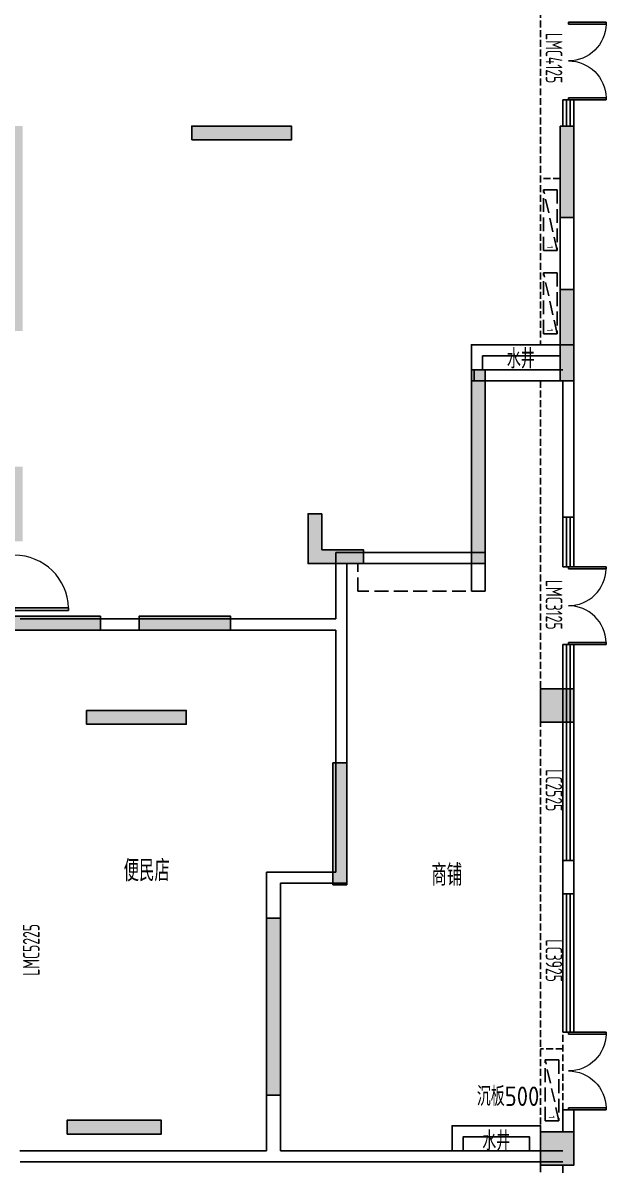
# Model space of a CAD drawing. Header units: millimetres. Extents: x 36720183 to 38160956, y 58934012 to 60388477.
# Drawn here: x 37662409 to 37672941, y 59353506 to 59374129 of the extents above; entities that cross this region are included whole.
import ezdxf

# ---------------------------------------------------------------- set-up
doc = ezdxf.new("R2010")
doc.units = ezdxf.units.MM
doc.header["$LTSCALE"] = 1000
doc.header["$MEASUREMENT"] = 0
doc.linetypes.add('DASH', pattern=[0.35, 0.25, -0.1])
for name, color, linetype in [('C_Wall', 6, 'Continuous'), ('COLUMN', 9, 'Continuous'), ('CURTWALL', 4, 'Continuous'), ('DIM_LEAD', 3, 'Continuous'), ('PUB_HATCH', 8, 'Continuous'), ('PUB_TEXT', 7, 'Continuous'), ('TEXT', 1, 'Continuous'), ('WALL', 4, 'Continuous'), ('WINDOW', 2, 'Continuous'), ('WINDOW_TEXT', 3, 'Continuous'), ('空调', 115, 'Continuous'), ('空调机位', 7, 'Continuous'), ('首层轮廓', 6, 'Continuous')]:
    doc.layers.add(name, color=color, linetype=linetype)
doc.styles.get("Standard").update_dxf_attribs({"font": 'gbenor.shx', "bigfont": 'gbcbig.shx'})

# ---------------------------------------------------------------- blocks, each defined once
blk = doc.blocks.new('_FZH')
blk.add_lwpolyline([(-0.499999999992724, -0.4999999999854481), (0.499999999992724, -0.4999999999854481), (0.499999999992724, 0.5000000000145519), (-0.499999999992724, 0.5000000000145519)], close=True)
at = {"layer": 'PUB_HATCH'}
blk.add_solid([(-0.499999999992724, -0.4999999999854481), (0.499999999992724, -0.4999999999854481), (-0.499999999992724, 0.5000000000145519), (0.499999999992724, 0.5000000000145519)], dxfattribs=at)
blk = doc.blocks.new('$DorLib2D$00000001')
for p, q in [((0.45, 0.9750000000000001), (0.5000000000000002, 0.9750000000000001)), ((0.45, 0), (0.45, 0.9750000000000001)), ((0.5, 0), (0.5, 0.9750000000000001)), ((0.5, 0), (0.45, 0))]:
    blk.add_line(p, q)
at = {"lineweight": 13}
blk.add_arc((0.475, 0), 0.975, 91.4692835813538, 180, dxfattribs=at)
blk = doc.blocks.new('ktjw')
at = {"layer": '空调机位', "linetype": 'DASH'}
blk.add_lwpolyline([(37896228.12545133, 59430172.18434024), (37896228.12545127, 59429922.1843404), (37895128.12545129, 59429922.18434039), (37895128.12545139, 59430172.18434046)], close=True, dxfattribs=at)
blk.add_lwpolyline([(37896228.12545133, 59430172.18434024), (37895128.12545127, 59429922.18434042)], dxfattribs=at)
at = {"layer": 'PUB_TEXT', "color": 0}
blk.add_text('1', height=105, dxfattribs=at).set_placement((37896133.5, 59429987.49999999))
blk = doc.blocks.new('$DorLib2D$00000002')
for p, q in [((-0.5, -5.684341886080802e-17), (-0.5000000000000007, 0.4875)), ((-0.4750000000000007, 0.4875), (-0.5000000000000007, 0.4875)), ((-0.475, -2.842170943040401e-17), (-0.4750000000000007, 0.4875)), ((0.475, -2.842170943040401e-17), (0.4750000000000007, 0.4875)), ((0.4750000000000007, 0.4875), (0.5000000000000007, 0.4875)), ((0.5, -5.684341886080802e-17), (0.5000000000000007, 0.4875)), ((-0.5, -5.684341886080802e-17), (-0.475, -2.842170943040401e-17)), ((0.5, -5.684341886080802e-17), (0.475, -2.842170943040401e-17))]:
    blk.add_line(p, q)
at = {"lineweight": 13}
for centre, start, end in [((-0.4875, -4.263256414560601e-17), 0, 88.53071641864632), ((0.4875, -4.263256414560601e-17), 91.4692835813537, 180)]:
    blk.add_arc(centre, 0.4875, start, end, dxfattribs=at)
blk = doc.blocks.new('D7D8scpm')
at = {"layer": 'C_Wall'}
h = blk.add_hatch(color=6, dxfattribs=at)
h.dxf.hatch_style = 1
h.paths.add_polyline_path([(468881.432535693, -170494.7938188463), (468881.432535693, -170294.7938188463), (469131.432535693, -170294.7938188463), (469131.432535693, -171944.7938188463), (468881.432535693, -171944.7938188463)])
h.paths.add_polyline_path([(469131.432535693, -174894.7938188538), (468881.432535693, -174894.7938188538), (468881.432535693, -174694.7938188463), (468881.432535693, -173244.7938188538), (469131.432535693, -173244.7938188538)])
h.paths.add_polyline_path([(467531.432535693, -178194.7938188463), (467281.4325356781, -178194.7938188463), (467281.4325356781, -174694.7938188463), (467531.4325356781, -174694.7938188463)])
h.paths.add_polyline_path([(464331.4325356781, -178194.7938188463), (464331.4325356781, -177294.793819271), (464581.432535693, -177294.7938188463), (464581.432535693, -177944.7938188612), (465331.4325351715, -177944.7938188463), (465331.4325351715, -178194.7938227728)])
h.paths.add_polyline_path([(464781.4326984733, -181994.7939734086), (464781.4327003509, -181794.7939601913), (465031.4327022433, -181794.7939774394), (465031.4326625466, -183994.7813482061), (464781.4326612502, -183994.7813444287)])
h.paths.add_polyline_path([(463831.4325871021, -187794.7938264161), (463581.4327234477, -187794.7938226387), (463581.432649374, -184594.7939507589), (463831.432649374, -184594.7939545214)])
h.paths.add_polyline_path([(459980.9301808625, -188494.7813088521), (459980.9301846176, -188244.7813083678), (461681.3975499272, -188244.7813481688), (461681.3975367397, -188494.7938295677), (461531.3975367397, -188494.7938258052), (461531.3975461572, -188494.7813445032)])
h.paths.add_polyline_path([(452181.3975334764, -188494.7813088521), (452181.3975372314, -188244.7813083678), (453881.8649025559, -188244.7813481688), (453881.8648893684, -188494.7938295677), (453731.8648893684, -188494.7938258052), (453731.8648987859, -188494.7813445032)])
h.paths.add_polyline_path([(450281.3974111676, -187794.7938245162), (450031.3975474685, -187794.7938245386), (450031.3975474983, -187694.7938246056), (450031.3975473642, -184594.7938245758), (450281.3975473642, -184594.7938245758)])
h.paths.add_polyline_path([(449081.4325473309, -183994.7813481912), (448831.4325460345, -183994.7813482061), (448831.4325472265, -181794.7938248888), (449081.4325472265, -181794.7938245907), (449081.4325472414, -181994.793824628)])
h.paths.add_polyline_path([(447631.4325358123, -179394.793824479), (447631.4325358123, -179144.7938222513), (447831.4325357974, -179144.7938222513), (449281.4325358123, -179144.7938222364), (449281.4325358123, -179394.793824479)])
h.paths.add_polyline_path([(452331.4325357527, -179144.7938244417), (452331.4325357527, -179394.7938266844), (450681.4325357527, -179394.7938266844), (450681.4325357378, -179144.7938244566), (450881.4325357378, -179144.7938244492)])
h.paths.add_polyline_path([(451731.4325471818, -181094.7938245609), (451731.4325471818, -180844.7938244939), (453531.4325471669, -180844.7938244939), (453531.4325471818, -181094.7938245013)])
h.paths.add_polyline_path([(460581.432535693, -179144.7938223928), (460581.432535693, -179394.793824628), (458931.432535693, -179394.793824628), (458931.4325356781, -179144.7938224003), (459131.4325356781, -179144.7938224003)])
h.paths.add_polyline_path([(462931.432535693, -179144.7938245907), (462931.432535693, -179394.7938268334), (461281.432535693, -179394.7938268334), (461281.432535693, -179144.7938246056), (461481.4325356781, -179144.7938246056)])
h.paths.add_polyline_path([(462131.4325470477, -180844.7938246354), (462131.4325470328, -181094.7938247025), (460331.4325470328, -181094.7938245907), (460331.4325470477, -180844.7938245833)])
h.paths.add_polyline_path([(458931.432535708, -176444.7938308716), (459181.432535693, -176444.7938308716), (459181.432535395, -177794.7938308343), (458679.0156917423, -177794.7938308716), (458679.0156917274, -177544.7938308716), (458931.432535693, -177544.7938308716)])
h.paths.add_polyline_path([(458931.4325412214, -171194.8063117862), (456931.432536602, -171194.8063117862), (456931.432536602, -171944.7938197702), (456731.4325382262, -171944.7938197702), (456731.1269618273, -170994.7938198149), (458931.4325412065, -170994.7938198149), (458931.4325346798, -170294.7938179225), (459181.4325346798, -170294.7938198522), (459181.4325412065, -173994.7938198596), (458931.4325412065, -173994.7938198596)])
h.paths.add_polyline_path([(462231.432535693, -170544.7938188463), (462231.432535693, -170294.7938188463), (463831.432535693, -170294.7938188314), (464031.432535693, -170294.7938188314), (464031.432535693, -170544.7938188389)])
h.paths.add_polyline_path([(454731.1269618273, -171194.8063117415), (454281.1269618124, -171194.8063117415), (454281.1269618273, -170994.8063117713), (454931.1269618124, -170994.8063117787), (454931.1269617975, -172644.8063117489), (454731.1269618124, -172644.8063117489)])
h.paths.add_polyline_path([(448931.4325353652, -169894.7938222587), (448931.4325353652, -170144.7938222587), (447631.4325354397, -170144.793821916), (447631.4325353652, -169444.7938222587), (447881.4325353652, -169444.7938222587), (447881.4325353652, -169894.7938222587)])
h.paths.add_polyline_path([(444381.4325357974, -168444.7938222885), (444631.4325357974, -168444.7938222364), (444631.4325357825, -170144.7938289568), (444381.4325357825, -170144.7938289568)])
h.paths.add_polyline_path([(440881.4325358272, -170094.7938222811), (440631.4325357974, -170094.7938222811), (440631.4325357974, -168444.7938222811), (440881.4325358272, -168444.7938222662), (440881.4325358272, -168644.7938222885)])
h.paths.add_polyline_path([(440881.4325353652, -174344.7938223854), (440881.4325353503, -174544.7938223183), (440631.4325353652, -174544.7938223854), (440631.4325353652, -172744.7938223854), (440881.4325353652, -172744.7938223854)])
h.paths.add_polyline_path([(442481.4325357974, -177194.7938222364), (442481.432535857, -177394.7938222364), (442231.4325357974, -177394.7938222364), (442231.4325362891, -174344.793825753), (442481.4325362891, -174344.793825753)])
h.paths.add_polyline_path([(447631.4325357974, -177444.7938222289), (447451.0316562355, -177444.7938222364), (447451.0316562355, -177194.7938222364), (447631.4325357974, -177194.7938222364), (447631.4325357974, -176594.7938222364), (447881.4325357974, -176594.7938222364), (447881.4325357974, -177794.7938222364), (447631.4325358123, -177794.7938222364)])
h.paths.add_polyline_path([(452331.4325357378, -177544.7938308716), (452586.1023901105, -177544.7938308716), (452586.1023901105, -177794.793830879), (452081.4325357378, -177794.7938308716), (452081.4325247258, -176244.7938228771), (452331.4325245768, -176244.7938228771)])
h.paths.add_polyline_path([(452331.4325410575, -170494.7938346267), (452081.4379157573, -170494.7938346267), (452081.43254067, -170144.793822214), (451631.4325407296, -170144.7938307077), (451631.43254067, -169894.793822214), (452331.4325412959, -169894.793822214)])
h.paths.add_polyline_path([(452081.4455944449, -170994.7938346267), (452781.4325373173, -170994.7938346267), (452781.4325377643, -171194.7938346267), (452331.4325416684, -171194.7938345298), (452331.4678628147, -172444.8063022792), (452081.4678628147, -172444.8063022792)])
at = {"layer": 'C_Wall', "color": 6}
for points in [[(462231.432535693, -170544.7938188463), (462231.432535693, -170294.7938188463), (463831.432535693, -170294.7938188314), (463831.432535693, -170294.7938188314), (464031.432535693, -170294.7938188314), (464031.432535693, -170544.7938188389)], [(468881.432535693, -170294.7938188463), (468881.432535693, -170494.7938188463), (468881.432535693, -170494.7938188463), (468881.432535693, -171944.7938188463), (469131.432535693, -171944.7938188463), (469131.432535693, -170294.7938188463)], [(468881.432535693, -174894.7938188538), (469131.432535693, -174894.7938188538), (469131.432535693, -173244.7938188538), (468881.432535693, -173244.7938188538), (468881.432535693, -174694.7938188612), (468881.432535693, -174694.7938188463)], [(467531.4325356781, -174694.7938188463), (467281.4325356781, -174694.7938188463), (467281.4325356781, -178194.7938188463), (467531.432535693, -178194.7938188463)], [(464581.432535693, -177294.7938188463), (464581.432535693, -177944.7938188612), (465331.4325351715, -177944.7938188463), (465331.4325351715, -178194.7938227728), (464331.4325356781, -178194.7938188463), (464331.4325356781, -177294.793819271)], [(459131.4325356781, -179144.7938224003), (458931.4325356781, -179144.7938224003), (458931.432535693, -179394.793824628), (460581.432535693, -179394.793824628), (460581.432535693, -179144.7938223928), (459131.4325356781, -179144.7938224003)], [(461481.4325356781, -179144.7938246056), (461281.432535693, -179144.7938246056), (461281.432535693, -179394.7938268334), (462931.432535693, -179394.7938268334), (462931.432535693, -179144.7938245907), (461481.432535693, -179144.7938246056)], [(460331.4325470477, -180844.7938245833), (462131.4325470477, -180844.7938246354), (462131.4325470328, -181094.7938247025), (460331.4325470328, -181094.7938245907)], [(465031.4326625466, -183994.7813482061), (464781.4326612502, -183994.7813444287), (464781.4326984733, -181994.7939734086), (464781.4326965809, -181994.7939602211), (464781.4327003509, -181794.7939601913), (465031.4327022433, -181794.7939774394)], [(463831.432649374, -184594.7939545214), (463581.432649374, -184594.7939507589), (463581.4327234477, -187794.7938226387), (463831.4325871021, -187794.7938264161)], [(459980.9301808625, -188494.7813088521), (459980.9301846176, -188244.7813083678), (461681.3975499272, -188244.7813481688), (461681.3975367397, -188494.7938295677), (461531.3975367397, -188494.7938258052), (461531.3975461572, -188494.7813445032)]]:
    blk.add_lwpolyline(points, close=True, dxfattribs=at)
at = {"layer": 'CURTWALL', "color": 6}
for p, q in [((469131.4678628892, -169819.5702227801), (468931.4678628966, -169819.5702227801)), ((468931.4678628966, -169819.5702227801), (468931.4678628892, -170294.7938188463)), ((468998.1345295608, -170294.7938188463), (468998.1345295608, -169819.5702227801)), ((469064.801196225, -170294.7938188463), (469064.801196225, -169819.5702227801)), ((469131.4678628892, -170294.7938188463), (469131.4678628892, -169819.5702227801)), ((468931.4678628892, -170294.7938188463), (469131.4678628892, -170294.7938188463)), ((468931.5384937674, -170294.7914495766), (469131.5384937674, -170294.7914493531)), ((468931.5295599103, -177355.8244100139), (468931.5295578539, -178255.8244100139)), ((468998.1962265745, -177355.8244101629), (468998.1962245256, -178255.8244101629)), ((469064.8628932387, -177355.8244103193), (469064.8628911898, -178255.8244103193)), ((469131.5295599103, -177355.8244104683), (469131.5295578539, -178255.8244104683)), ((469131.5295578539, -178255.8244104683), (468931.5295578539, -178255.8244100139)), ((468931.5295621753, -179655.8597321585), (468931.5295621753, -183555.8597440347)), ((469131.5295621753, -179655.8597321585), (468931.5295621753, -179655.8597321585)), ((468998.1962288395, -179655.8597321585), (468998.1962288395, -183555.8597440347)), ((469064.8628955036, -179655.8597321585), (469064.8628955036, -183555.8597440347)), ((469131.5295621753, -179655.8597321585), (469131.5295621753, -183555.8597440347)), ((468931.5295578539, -184155.859743312), (468931.5295578539, -186655.859743312)), ((468998.1962245181, -186655.8597433493), (468998.1962245181, -184155.859743312)), ((469064.8628911823, -186655.8597433493), (469064.8628911823, -184155.859743312)), ((469131.5295578539, -186655.859743312), (469131.5295578539, -184155.859743312)), ((468931.5295578539, -186655.859743312), (469131.5295578539, -186655.859743312)), ((469131.5295578539, -188055.859743312), (468931.5295578539, -188055.859743312))]:
    blk.add_line(p, q, dxfattribs=at)
at = {"layer": 'WALL', "color": 6}
for p, q in [((468881.5384563208, -174694.7789525315), (468881.538530767, -170294.7914495766)), ((469131.5385402441, -174694.7789980918), (469131.5384804159, -170294.7914493605)), ((468481.5385209918, -174694.7789831609), (467331.5738390237, -174694.7789826989)), ((467331.5738389492, -174894.7789826989), (467331.5738390237, -174694.7789826989)), ((468931.5384563208, -174694.7789525315), (468481.5385209918, -174694.7789831609)), ((469131.5385036469, -174694.7789696231), (469131.5385402441, -174694.7789980918)), ((469131.5385311693, -174894.7789696231), (469131.5385036469, -174694.7789696231)), ((468931.5384001136, -174894.7791506574), (467331.5738389492, -174894.7789826989)), ((468931.5295577198, -174894.7938043177), (468931.5295556635, -177355.8244101554)), ((469131.5295577198, -174894.7938043997), (468931.5295577198, -174894.7938043177)), ((469131.5295577198, -174894.7938043997), (469131.5295556635, -177355.8244102374)), ((469131.5295556635, -177355.8244102374), (468931.5295556635, -177355.8244101554)), ((464831.5385216773, -177995.7348406166), (467531.5385174006, -177995.7348185033)), ((464831.5385216922, -179194.7789920717), (464831.5385216773, -177995.7348406166)), ((467531.5385174006, -177995.7348185033), (467531.5385174006, -178195.7348185033)), ((465031.5385283381, -179294.7789765969), (465031.5386621058, -178195.7347453013)), ((465031.5386621058, -178195.7347453013), (467531.5385174006, -178195.7348185033)), ((467281.4325419962, -178694.8062997684), (467281.4325419962, -178194.8063036799)), ((467531.4325417876, -178694.8062997684), (467531.4329644591, -178194.793811664)), ((467531.5738389939, -178194.7914568186), (467531.5738389939, -178194.7914568186)), ((467281.4325419962, -178694.8062997684), (467531.4325417876, -178694.8062997684)), ((459131.3972200751, -179194.7789798081), (460161.8074977398, -179194.77898027)), ((459131.5384952873, -179194.7789920643), (464831.5385216922, -179194.7789920717)), ((459131.5385019183, -179394.7789485455), (464831.5385264456, -179394.7789485529)), ((464831.5385264456, -183765.9554338679), (464831.5385264456, -179394.7789485529)), ((465031.5385154635, -183965.9554651603), (465031.5385283381, -179294.7789765969)), ((468931.5295621753, -183555.8597425967), (468931.5295578539, -184155.8597425967)), ((469131.5295621753, -183555.8597440347), (468931.5295621753, -183555.8597425967)), ((469131.5295621753, -183555.8597440347), (469131.5295578539, -184155.8597440347)), ((463581.537378028, -188794.7789482102), (463581.5388782173, -183765.9554338753)), ((464831.5385264456, -183765.9554338679), (463581.5388782173, -183765.9554338753)), ((463831.537387684, -188794.7789490074), (463831.538828209, -183965.9554872438)), ((465031.5385154486, -183965.9554631561), (463831.538828209, -183965.9554872438)), ((465031.5385283381, -183965.9554651603), (465031.5385154635, -183965.9554651603)), ((469131.5295578539, -184155.8597440347), (468931.5295578539, -184155.8597425967)), ((468931.5295578539, -188055.859743312), (468931.529557839, -188455.895053871)), ((469131.5295578539, -188055.859743312), (468931.5295578539, -188055.859743312)), ((469131.5295578539, -188055.859743312), (469131.529557839, -188455.895053871)), ((469131.529557839, -188455.895053871), (468931.529557839, -188455.895053871)), ((459124.5384938866, -188794.7789482251), (463581.537378028, -188794.7789482027)), ((463831.537387684, -188794.7789490074), (468931.5384891033, -188794.7789489925)), ((459131.4363848567, -188994.7790128589), (463731.5373312235, -188994.7789722309)), ((463731.5373312235, -188994.7789722309), (468931.5384893417, -188994.7789989263)), ((468931.5385252237, -189055.8950538412), (468931.5385243148, -189455.895053722)), ((469131.5385252237, -189055.8950542957), (468931.5385252237, -189055.8950538412))]:
    blk.add_line(p, q, dxfattribs=at)
for points in [[(469131.432535693, -174894.7938043997), (467281.4325356781, -174894.7938043997), (467281.4325356781, -174244.7938043997), (469131.432964623, -174244.7938048616), (469131.4325414151, -174894.806299679)], [(468531.5385162979, -188794.7789489925), (468531.5385162979, -188344.7789489925), (466931.5385162979, -188344.7789489925), (466931.5385162979, -188794.7789489925)], [(468331.5385162979, -188794.7789489925), (468331.5385162979, -188544.7789489925), (467131.5385162979, -188544.7789489925), (467131.5385162979, -188794.7789489925)]]:
    blk.add_lwpolyline(points, dxfattribs=at)
blk.add_lwpolyline([(468881.4324543029, -174694.7938043997), (467481.4325356781, -174694.7938043997), (467481.4325356781, -174444.7938044518), (468881.4326170683, -174444.7938048095)], close=True, dxfattribs=at)
at = {"layer": '空调', "color": 6, "linetype": 'DASH', "ltscale": 0.5}
for p, q in [((468881.432535693, -171244.793804802), (468531.5385069698, -171244.793804802)), ((468931.5295578539, -188055.859743312), (468931.5294988304, -186655.8599407822)), ((468931.5295114815, -186955.8950538561), (468531.5385166705, -186955.8950538635)), ((468531.5385162979, -189055.8950538412), (468531.5385162979, -196455.895053871))]:
    blk.add_line(p, q, dxfattribs=at)
for points in [[(459331.442776531, -162020.0490147397), (464937.6900239438, -162019.9593746886), (468531.5385087132, -165764.8939135149), (468531.5385065973, -174244.7938047126)], [(468531.5385196954, -174894.7938043997), (468531.5385162979, -188455.8950537741)]]:
    blk.add_lwpolyline(points, dxfattribs=at)
at = {"layer": '首层轮廓', "color": 6}
for p, q in [((469131.4329644591, -174894.7938043997), (469131.4329655915, -170294.7938043103)), ((467531.4329644591, -178194.793811664), (467531.4329650253, -174894.7938043997)), ((467531.4329650253, -174894.7938043997), (469131.4329644591, -174894.7938043997)), ((463831.5031846315, -188494.7789784595), (463831.5031846315, -184994.7789787874))]:
    blk.add_line(p, q, dxfattribs=at)
at = {"layer": '首层轮廓', "color": 6, "linetype": 'DASH'}
blk.add_lwpolyline([(467531.4325499684, -178194.793811664), (467531.4325417876, -178694.7938077524), (465231.4325417876, -178694.7938077524), (465231.4325417876, -178194.7938223779)], dxfattribs=at)
at = {"layer": 'COLUMN', "color": 6, "xscale": 599.9999999767169, "yscale": 599.9999999767169, "zscale": 599.9999999767169}
for p in [(468831.538525492, -180755.8950538561), (468831.538516283, -188755.8950538561)]:
    blk.add_blockref('_FZH', p, dxfattribs=at)
at = {"layer": 'WINDOW', "color": 6, "rotation": 270}
for name, p, xscale, yscale, zscale in [('$DorLib2D$00000002', (469031.4678628892, -169119.5702227876), -1400, 1400, 1400), ('$DorLib2D$00000001', (459031.4325417876, -178544.7938244417), 1000, 1000, 1000), ('$DorLib2D$00000002', (469031.5295621753, -178955.8244104609), 1400, 1400, 1400), ('$DorLib2D$00000002', (469031.5295578539, -187355.859743312), -1400, 1400, 1400)]:
    blk.add_blockref(name, p, dxfattribs=dict(at, xscale=xscale, yscale=yscale, zscale=zscale))
at = {"layer": '空调', "color": 6, "rotation": 270}
for p in [(-58961340.75177917, 37723683.33164636), (-58961340.75180455, 37722183.33164636), (-58961310.26388726, 37707972.23039728)]:
    blk.add_blockref('ktjw', p, dxfattribs=at)
at = {"layer": 'DIM_LEAD', "color": 6}
for s, p in [('便民店', (461002.1408984959, -183930.9928549528)), ('商铺', (466557.7682644427, -184010.7097927481))]:
    blk.add_text(s, height=385.8156028368795, dxfattribs=at).set_placement(p)
at = {"layer": 'TEXT', "color": 6}
for s, p in [('水井', (467920.6703089327, -174671.2496265471)), ('沉板500', (467378.3126765788, -187986.8986347467)), ('水井', (467478.0696324557, -188793.4795707166))]:
    blk.add_text(s, height=350, dxfattribs=at).set_placement(p)
at = {"layer": 'WINDOW_TEXT', "color": 6, "width": 0.7}
for s, rotation, p in [('LMC4125', 270, (468622.9484731853, -168615.1655657813)), ('LMC3125', 270, (468622.9484731853, -178487.6655657813)), ('LC2525', 270, (468622.9484731853, -181906.1655657813)), ('LMC5225', 90, (459482.930565089, -185638.2869016901)), ('LC3925', 270, (468622.9484731853, -184980.1655657813))]:
    blk.add_text(s, height=300, rotation=rotation, dxfattribs=at).set_placement(p)

msp = doc.modelspace()

# ---------------------------------------------------------------- block references
msp.add_blockref('D7D8scpm', (37203227.30683729, 59542561.65308943))

doc.saveas('drawing.dxf')
